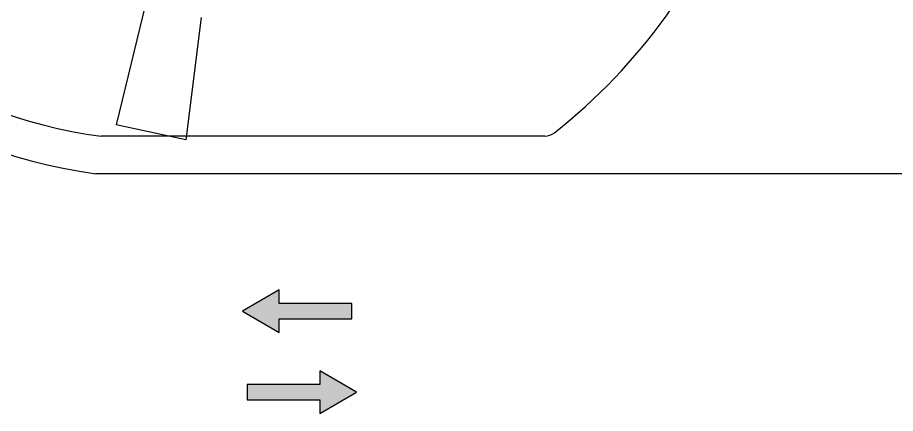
# Model space of a CAD drawing. Extents: x -30 to 1202, y 231 to 898.
# Drawn here: x 126.64 to 149.86, y 357.21 to 367.68 of the extents above; entities that cross this region are included whole.
import ezdxf

# ---------------------------------------------------------------- set-up
doc = ezdxf.new("R2010")
doc.units = 0
doc.header["$LTSCALE"] = 0.04
for name, color, linetype in [('0.2', 2, 'CONTINUOUS'), ('PISO', 1, 'CONTINUOUS'), ('PISOS', 1, 'CONTINUOUS')]:
    doc.layers.add(name, color=color, linetype=linetype)

# ---------------------------------------------------------------- blocks, each defined once
blk = doc.blocks.new('fl')
at = {"layer": 'PISOS'}
blk.add_hatch(color=9, dxfattribs=at).paths.add_polyline_path([(0, 0), (-0.563, -0.975), (-0.201, -0.975), (-0.201, -2.894), (0.201, -2.894), (0.201, -0.975), (0.563, -0.975)])
blk.add_lwpolyline([(-0.201, -0.975), (-0.201, -2.894), (0.201, -2.894), (0.201, -0.975), (0.563, -0.975), (0, 0), (-0.563, -0.975)], close=True, dxfattribs=at)

msp = doc.modelspace()

# ---------------------------------------------------------------- linework, layer by layer
at = {"layer": '0.2'}
for p, q in [((130.034, 368.07), (129.25, 364.839)), ((131.495, 367.677), (131.091, 364.44)), ((131.091, 364.44), (129.25, 364.839))]:
    msp.add_line(p, q, dxfattribs=at)
at = {"layer": 'PISO'}
for p, q in [((140.591, 364.545), (128.846, 364.539)), ((167.956, 363.548), (128.709, 363.548))]:
    msp.add_line(p, q, dxfattribs=at)
for centre, radius, start, end in [((131.173, 376.852), 15.582, 308.3446, 339.8767), ((130.694, 377.987), 13.575, 210.0412, 262.1751), ((130.694, 377.987), 14.575, 208.0015, 262.1751), ((140.591, 364.945), 0.4, 270.0318, 308.3446)]:
    msp.add_arc(centre, radius, start, end, dxfattribs=at)

# ---------------------------------------------------------------- block references
at = {"layer": 'PISOS'}
for p, rotation in [((132.587, 359.913), 90), ((135.605, 357.772), 270)]:
    msp.add_blockref('fl', p, dxfattribs=dict(at, rotation=rotation))

doc.saveas('drawing.dxf')
